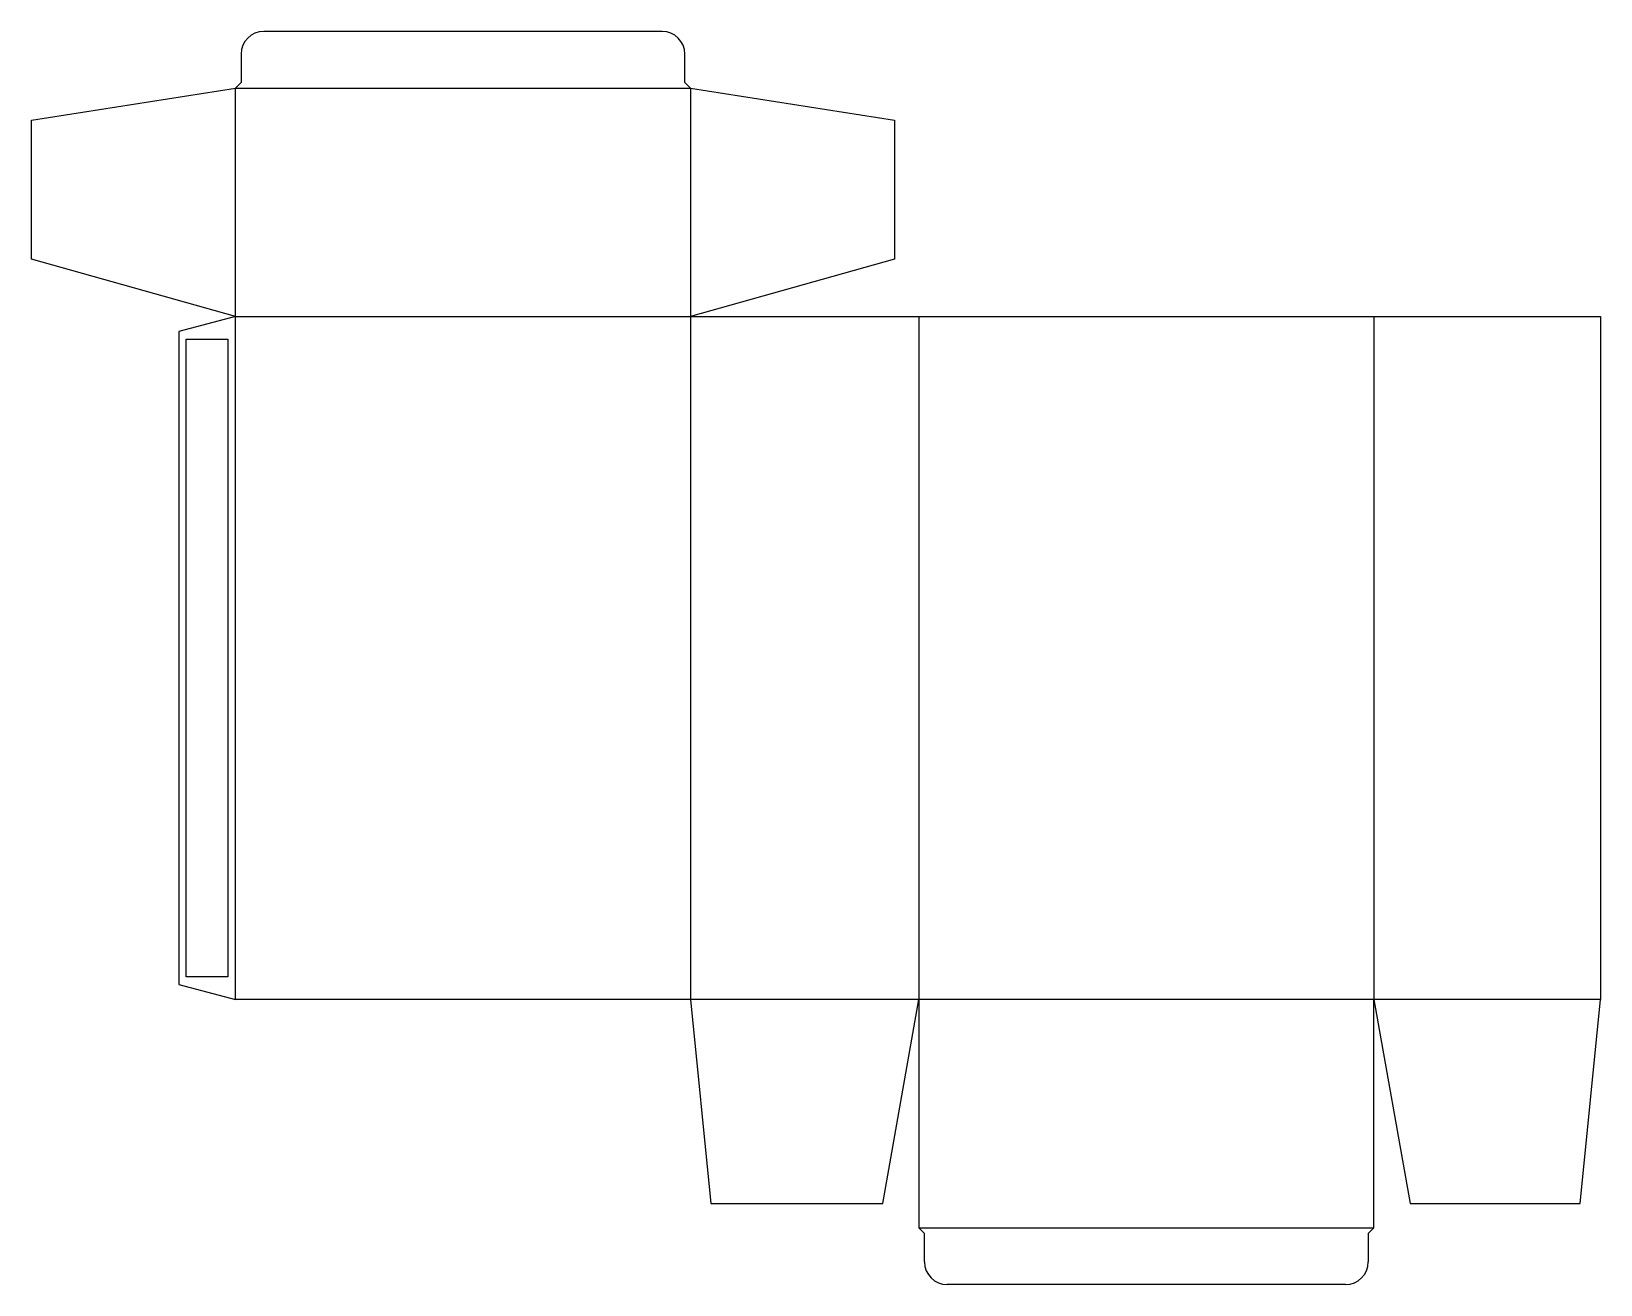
# Model space of a CAD drawing. Header units: millimetres. Extents: x 0 to 415, y 0 to 332.
import ezdxf

# ---------------------------------------------------------------- set-up
doc = ezdxf.new("R2010")
doc.units = ezdxf.units.MM
for name, color, linetype in [('CREASE', 5, 'CONTINUOUS'), ('CUT', 1, 'CONTINUOUS'), ('GLUE', 2, 'CONTINUOUS')]:
    doc.layers.add(name, color=color, linetype=linetype)

msp = doc.modelspace()

# ---------------------------------------------------------------- linework, layer by layer
at = {"layer": 'CREASE'}
for p, q in [((54, 256.35), (54, 316.8)), ((54, 316.8), (174.45, 316.8)), ((174.45, 316.8), (174.45, 256.35)), ((54, 75.45), (54, 256.35)), ((54, 256.35), (174.45, 256.35)), ((174.45, 256.35), (174.45, 75.45)), ((234.9, 256.35), (234.9, 75.45)), ((355.35, 256.35), (355.35, 75.45)), ((234.9, 75.45), (174.45, 75.45)), ((355.35, 75.45), (234.9, 75.45)), ((415.35, 75.45), (355.35, 75.45)), ((234.9, 15), (355.35, 15))]:
    msp.add_line(p, q, dxfattribs=at)
at = {"layer": 'CUT'}
for p, q in [((166.95, 331.8), (61.5, 331.8)), ((55.5, 325.8), (55.5, 318.3)), ((172.95, 318.3), (172.95, 325.8)), ((0, 308.25), (54, 316.8)), ((55.5, 318.3), (54, 316.8)), ((174.45, 316.8), (172.95, 318.3)), ((174.45, 316.8), (228.45, 308.25)), ((0, 271.463), (0, 308.25)), ((228.45, 308.25), (228.45, 271.463)), ((54, 256.35), (0, 271.463)), ((228.45, 271.463), (174.45, 256.35)), ((54, 256.35), (39, 252.331)), ((174.45, 256.35), (234.9, 256.35)), ((234.9, 256.35), (355.35, 256.35)), ((355.35, 256.35), (415.35, 256.35)), ((415.35, 256.35), (415.35, 75.45)), ((39, 252.331), (39, 79.469)), ((39, 79.469), (54, 75.45)), ((174.45, 75.45), (54, 75.45)), ((174.45, 75.45), (179.85, 21.45)), ((225.35, 21.45), (234.9, 75.45)), ((234.9, 75.45), (234.9, 15)), ((355.35, 15), (355.35, 75.45)), ((355.35, 75.45), (364.9, 21.45)), ((409.95, 21.45), (415.35, 75.45)), ((179.85, 21.45), (225.35, 21.45)), ((364.9, 21.45), (409.95, 21.45)), ((236.4, 13.5), (234.9, 15)), ((236.4, 6), (236.4, 13.5)), ((355.35, 15), (353.85, 13.5)), ((353.85, 13.5), (353.85, 6)), ((347.85, 0), (242.4, 0))]:
    msp.add_line(p, q, dxfattribs=at)
for centre, start, end in [((61.5, 325.8), 90, 180), ((166.95, 325.8), 0, 90), ((242.4, 6), 180, 270), ((347.85, 6), 270, 0)]:
    msp.add_arc(centre, 6, start, end, dxfattribs=at)
at = {"layer": 'GLUE'}
for p, q in [((41, 250.331), (52, 250.331)), ((41, 81.469), (41, 250.331)), ((52, 250.331), (52, 81.469)), ((52, 81.469), (41, 81.469))]:
    msp.add_line(p, q, dxfattribs=at)

doc.saveas('drawing.dxf')
